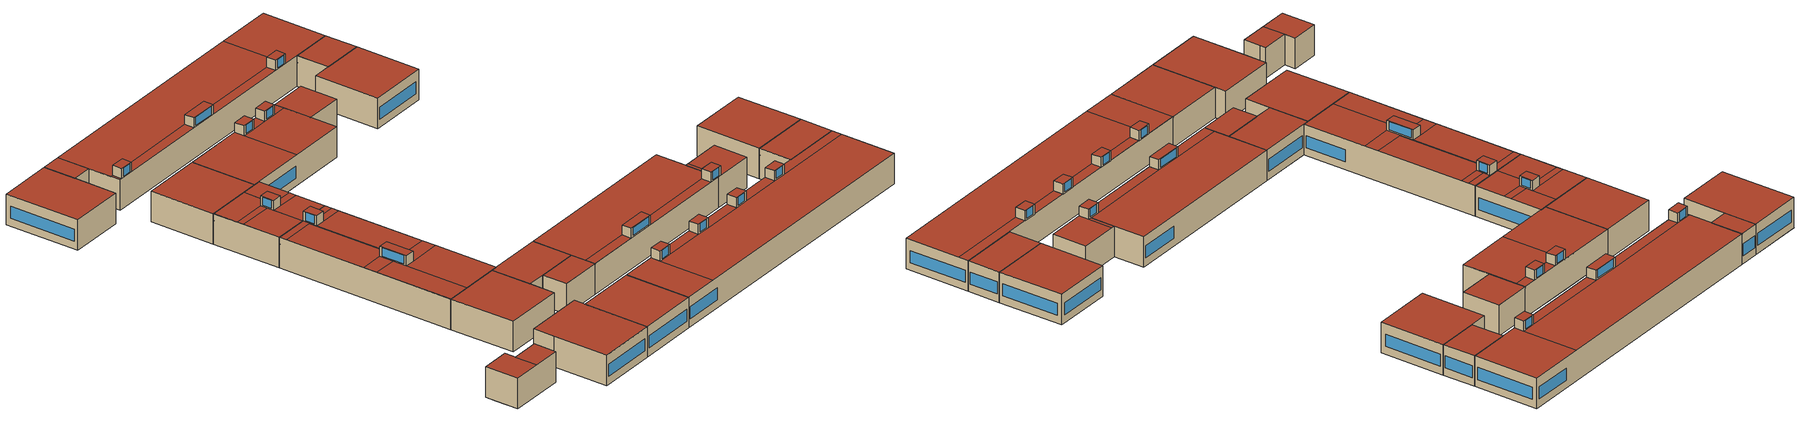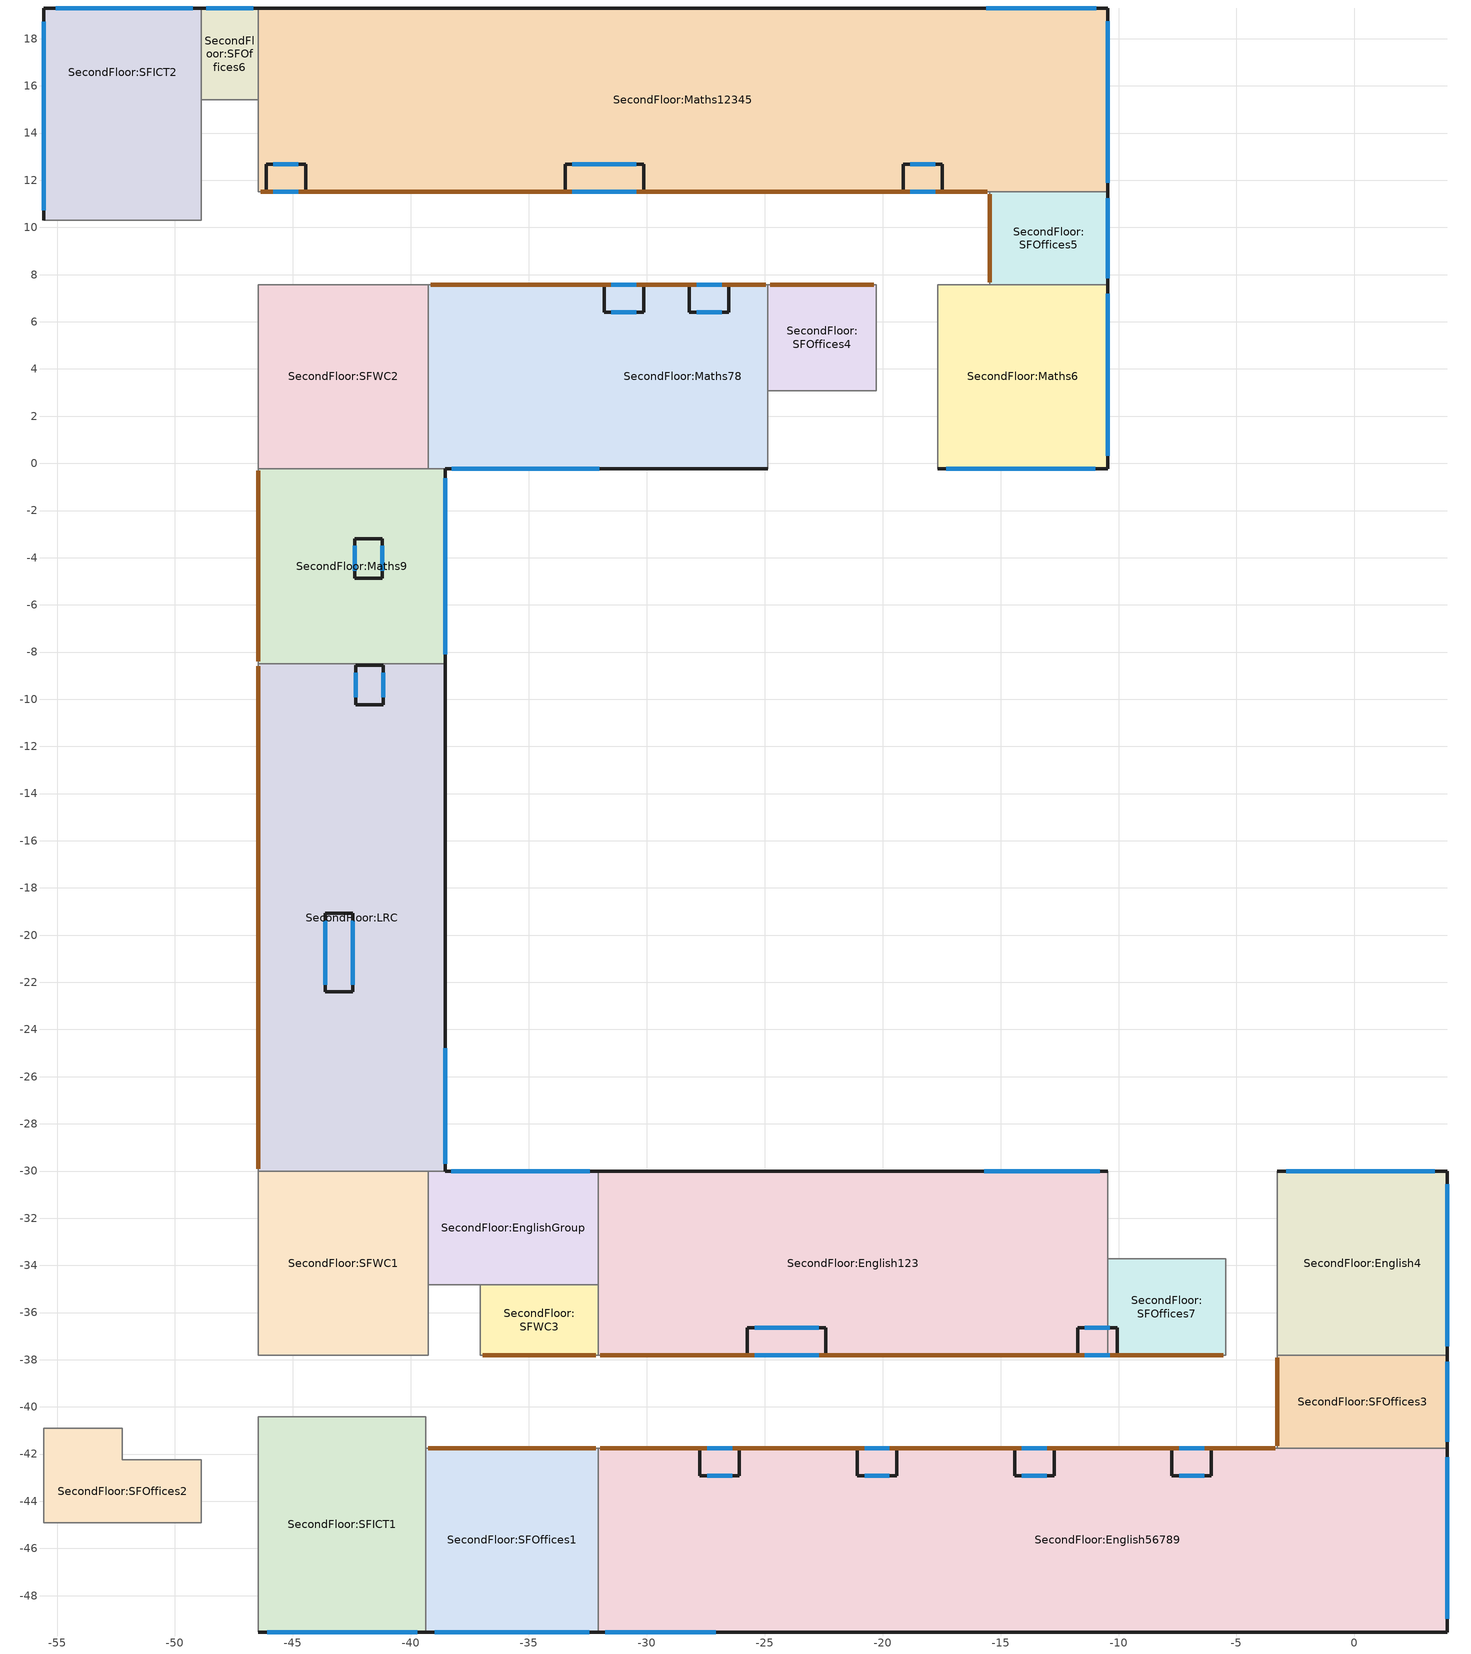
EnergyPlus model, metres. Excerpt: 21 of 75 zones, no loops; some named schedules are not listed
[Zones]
SecondFloor:English123
 floor to FirstFloor:Humanities1234 (Project internal floor): -10.46,-37.82 -32.06,-37.82 -32.06,-30.02 -10.46,-30.02 z7.2
 floor to SecondFloor:English123 (Project internal floor_Reversed_Rev): -10.46,-37.82 -11.73,-37.82 -11.73,-36.65 -10.46,-36.65 z10.8; -22.4,-37.82 -25.73,-37.82 -25.73,-36.65 -22.4,-36.65 z10.8
 floor to SecondFloor:SFOffices7 (Project internal floor): -10.06,-37.82 -10.46,-37.82 -10.46,-36.65 -10.06,-36.65 z10.8
 wall outside (baseline wall): -10.46,-30.02 -32.06,-30.02 z7.2:10.8; -22.4,-37.82 -22.4,-36.65 -25.73,-36.65 -25.73,-37.82 -22.66,-37.82 / -10.06,-37.82 -10.06,-36.65 -11.73,-36.65 -11.73,-37.82 -10.06,-37.82 z10.8:11.97
 wall to GroundFloor:GFDoor2 (Project partition): -10.46,-33.72 -10.46,-30.02 z7.2:10.8
 wall to SecondFloor:EnglishGroup (Project partition): -32.06,-30.02 -32.06,-34.82 z7.2:10.8
 wall to SecondFloor:SFWC3 (Project partition): -32.06,-34.82 -32.06,-37.82 z7.2:10.8
 wall to GroundFloor:GFCirculation (Project partition): -32.06,-37.82 -10.46,-37.82 z7.2:10.8
 wall to SecondFloor:SFOffices7 (Project partition): -10.46,-37.82 -10.46,-33.72 z7.2:10.8
 wall to GroundFloor:GFCirculation (Project partition_Rev): -22.66,-37.82 -22.4,-37.82 z10.8:11.97
 window x4 (1001): -10.79,-30.02 -15.7,-30.02 z8.14:9.56
 window (1001): -10.37,-36.65 -11.43,-36.65 / -11.43,-37.82 -10.37,-37.82 / -22.71,-36.65 -25.43,-36.65 z10.94:11.93; -25.43,-37.82 -22.71,-37.82 z11.02:11.93
 door inside (Holes and vents): -31.96,-37.82 -10.57,-37.82 z10:10.8
 roof outside (Baseline Flat roof - Typical reference - Medium weight): -22.4,-37.82 -11.73,-37.82 -11.73,-36.65 -22.4,-36.65 z10.8; -32.06,-37.82 -25.73,-37.82 -25.73,-36.65 -32.06,-36.65 z10.8; -32.06,-36.65 -10.46,-36.65 -10.46,-30.02 -32.06,-30.02 z10.8; -11.73,-37.82 -10.06,-37.82 -10.06,-36.65 -11.73,-36.65 z11.97; -25.73,-37.82 -22.4,-37.82 -22.4,-36.65 -25.73,-36.65 z11.97
SecondFloor:EnglishGroup
 floor to FirstFloor:Humanities1234 (Project internal floor): -32.06,-34.82 -39.26,-34.82 -39.26,-30.02 -32.06,-30.02 z7.2
 wall outside (baseline wall): -32.06,-30.02 -38.54,-30.02 z7.2:10.8
 wall to SecondFloor:SFWC3 (Project partition_Rev): -37.06,-34.82 -32.06,-34.82 z7.2:10.8
 wall to SecondFloor:LRC (Project partition): -38.54,-30.02 -39.26,-30.02 z7.2:10.8
 wall to SecondFloor:SFWC1 (Project partition): -39.26,-30.02 -39.26,-34.82 z7.2:10.8
 wall to GroundFloor:GFCirculation (Project partition): -39.26,-34.82 -37.06,-34.82 z7.2:10.8
 window (1001): -32.42,-30.02 -38.29,-30.02 z8.14:9.56
 roof outside (Baseline Flat roof - Typical reference - Medium weight): -39.26,-34.82 -32.06,-34.82 -32.06,-30.02 -39.26,-30.02 z10.8
SecondFloor:SFWC3
 floor to FirstFloor:Humanities1234 (Project internal floor): -32.06,-37.82 -37.06,-37.82 -37.06,-34.82 -32.06,-34.82 z7.2
 wall to GroundFloor:GFCirculation (Project partition): -37.06,-34.82 -37.06,-37.82 -32.06,-37.82 z7.2:10.8
 door inside (Holes and vents): -36.96,-37.82 -32.17,-37.82 z10:10.8
 roof outside (Baseline Flat roof - Typical reference - Medium weight): -37.06,-37.82 -32.06,-37.82 -32.06,-34.82 -37.06,-34.82 z10.8
SecondFloor:SFOffices7
 floor to FirstFloor:FFOffices4 (Project internal floor): -5.46,-37.82 -10.46,-37.82 -10.46,-33.72 -5.46,-33.72 z7.2
 wall to GroundFloor:GFDoor2 (Project partition): -5.46,-37.82 -5.46,-33.72 -10.46,-33.72 z7.2:10.8
 wall to GroundFloor:GFCirculation (Project partition): -10.46,-37.82 -5.46,-37.82 z7.2:10.8
 door inside (Holes and vents): -10.36,-37.82 -5.57,-37.82 z10:10.8
 roof outside (Baseline Flat roof - Typical reference - Medium weight): -10.46,-36.65 -10.06,-36.65 -10.06,-33.72 -10.46,-33.72 z10.8; -10.06,-37.82 -5.46,-37.82 -5.46,-33.72 -10.06,-33.72 z10.8
SecondFloor:English4
 floor to FirstFloor:Art1 (Project internal floor): 3.94,-37.82 -3.26,-37.82 -3.26,-30.02 3.94,-30.02 z7.2
 wall outside (baseline wall): 3.94,-37.82 3.94,-30.02 -3.26,-30.02 z7.2:10.8
 wall to GroundFloor:GFDoor2 (Project partition): -3.26,-30.02 -3.26,-37.82 z7.2:10.8
 wall to SecondFloor:SFOffices3 (Project partition): -3.26,-37.82 3.94,-37.82 z7.2:10.8
 window (1001): 3.94,-37.43 3.94,-30.57 / 3.4,-30.02 -2.9,-30.02 z8.14:9.56
 roof outside (Baseline Flat roof - Typical reference - Medium weight): -3.26,-37.82 3.94,-37.82 3.94,-30.02 -3.26,-30.02 z10.8
SecondFloor:SFOffices3
 floor to FirstFloor:Art1 (Project internal floor): 3.94,-41.74 -3.26,-41.74 -3.26,-37.82 3.94,-37.82 z7.2
 wall outside (baseline wall): 3.94,-41.74 3.94,-37.82 z7.2:10.8
 wall to SecondFloor:English56789 (Project partition_Rev): -3.26,-41.74 3.94,-41.74 z7.2:10.8
 wall to GroundFloor:GFCirculation (Project partition): -3.26,-37.82 -3.26,-41.74 z7.2:10.8
 window (1001): 3.94,-41.48 3.94,-38.08 z8.14:9.56
 door inside (Holes and vents): -3.26,-37.92 -3.26,-41.64 z10:10.8
 roof outside (Baseline Flat roof - Typical reference - Medium weight): -3.26,-41.74 3.94,-41.74 3.94,-37.82 -3.26,-37.82 z10.8
SecondFloor:LRC
 floor to FirstFloor:MFL2345 (Project internal floor): -38.54,-30.02 -46.46,-30.02 -46.46,-8.5 -38.54,-8.5 z7.2
 floor to SecondFloor:LRC (Project internal floor_Reversed_Rev): -42.47,-22.4 -43.64,-22.4 -43.64,-19.07 -42.47,-19.07 z10.8; -41.18,-10.23 -42.34,-10.23 -42.34,-8.56 -41.18,-8.56 z10.8
 wall outside (baseline wall): -38.54,-30.02 -38.54,-8.5 z7.2:10.8; -42.47,-22.4 -42.47,-19.07 -43.64,-19.07 -43.64,-22.4 -42.47,-22.4 / -41.18,-10.23 -41.18,-8.56 -42.34,-8.56 -42.34,-10.23 -41.18,-10.23 z10.8:11.97
 wall to SecondFloor:SFWC1 (Project partition_Rev): -46.46,-30.02 -39.26,-30.02 z7.2:10.8
 wall to SecondFloor:Maths9 (Project partition): -38.54,-8.5 -46.46,-8.5 z7.2:10.8
 wall to GroundFloor:GFCirculation (Project partition): -46.46,-8.5 -46.46,-30.02 z7.2:10.8
 window x4 (1001): -38.54,-29.7 -38.54,-24.8 z8.14:9.56
 window (1001): -42.47,-22.1 -42.47,-19.38 / -43.64,-19.38 -43.64,-22.1 / -41.18,-9.93 -41.18,-8.87 / -42.34,-8.87 -42.34,-9.93 z10.94:11.93
 door inside (Holes and vents): -46.46,-8.6 -46.46,-29.91 z10:10.8
 roof outside (Baseline Flat roof - Typical reference - Medium weight): -42.47,-22.4 -38.54,-22.4 -38.54,-20.74 -42.47,-20.74 z10.8; -43.64,-30.02 -38.54,-30.02 -38.54,-22.4 -43.64,-22.4 z10.8; -46.46,-30.02 -43.64,-30.02 -43.64,-20.74 -46.46,-20.74 z10.8; -41.18,-10.23 -38.54,-10.23 -38.54,-9.4 -41.18,-9.4 z10.8; -42.34,-20.74 -38.54,-20.74 -38.54,-10.23 -42.34,-10.23 z10.8; -46.46,-20.74 -43.64,-20.74 -43.64,-19.07 -46.46,-19.07 z10.8; -46.46,-19.07 -42.47,-19.07 -42.47,-9.4 -46.46,-9.4 z10.8; -42.47,-20.74 -42.34,-20.74 -42.34,-9.4 -42.47,-9.4 z10.8; -46.46,-9.4 -42.34,-9.4 -42.34,-8.56 -46.46,-8.56 z10.8; -46.46,-8.56 -41.18,-8.56 -41.18,-8.5 -46.46,-8.5 z10.8; -41.18,-9.4 -38.54,-9.4 -38.54,-8.5 -41.18,-8.5 z10.8; -43.64,-22.4 -42.47,-22.4 -42.47,-19.07 -43.64,-19.07 z11.97; -42.34,-10.23 -41.18,-10.23 -41.18,-8.56 -42.34,-8.56 z11.97
SecondFloor:SFWC1
 floor to FirstFloor:FFWC1 (Project internal floor): -39.26,-37.82 -46.46,-37.82 -46.46,-30.02 -39.26,-30.02 z7.2
 wall to GroundFloor:GFCirculation (Project partition): -46.46,-30.02 -46.46,-37.82 -39.26,-37.82 -39.26,-34.82 z7.2:10.8
 roof outside (Baseline Flat roof - Typical reference - Medium weight): -46.46,-37.82 -39.26,-37.82 -39.26,-30.02 -46.46,-30.02 z10.8
SecondFloor:Maths9
 floor to FirstFloor:MFL2345 (Project internal floor): -38.54,-8.5 -46.46,-8.5 -46.46,-0.22 -38.54,-0.22 z7.2
 floor to SecondFloor:Maths9 (Project internal floor_Reversed_Rev): -41.2,-4.86 -42.37,-4.86 -42.37,-3.19 -41.2,-3.19 z10.8
 wall outside (baseline wall): -38.54,-8.5 -38.54,-0.22 z7.2:10.8; -41.2,-4.86 -41.2,-3.19 -42.37,-3.19 -42.37,-4.86 -41.2,-4.86 z10.8:11.97
 wall to SecondFloor:Maths78 (Project partition_Rev): -38.54,-0.22 -39.26,-0.22 z7.2:10.8
 wall to SecondFloor:SFWC2 (Project partition_Rev): -39.26,-0.22 -46.46,-0.22 z7.2:10.8
 wall to GroundFloor:GFCirculation (Project partition): -46.46,-0.22 -46.46,-8.5 z7.2:10.8
 window (1001): -38.54,-8.09 -38.54,-0.63 z8.14:9.56; -41.2,-4.55 -41.2,-3.5 / -42.37,-3.5 -42.37,-4.55 z10.94:11.93
 door inside (Holes and vents): -46.46,-0.32 -46.46,-8.39 z10:10.8
 roof outside (Baseline Flat roof - Typical reference - Medium weight): -41.2,-4.86 -38.54,-4.86 -38.54,-4.03 -41.2,-4.03 z10.8; -42.37,-8.5 -38.54,-8.5 -38.54,-4.86 -42.37,-4.86 z10.8; -46.46,-8.5 -42.37,-8.5 -42.37,-4.03 -46.46,-4.03 z10.8; -46.46,-4.03 -42.37,-4.03 -42.37,-3.19 -46.46,-3.19 z10.8; -46.46,-3.19 -41.2,-3.19 -41.2,-0.22 -46.46,-0.22 z10.8; -41.2,-4.03 -38.54,-4.03 -38.54,-0.22 -41.2,-0.22 z10.8; -42.37,-4.86 -41.2,-4.86 -41.2,-3.19 -42.37,-3.19 z11.97
SecondFloor:Maths78
 floor to FirstFloor:MFL1 (Project internal floor): -32.06,-0.22 -39.26,-0.22 -39.26,7.58 -32.06,7.58 z7.2
 floor to FirstFloor:SciencePrep (Project internal floor): -24.86,-0.22 -32.06,-0.22 -32.06,7.58 -24.86,7.58 z7.2
 floor to SecondFloor:Maths78 (Project internal floor_Reversed_Rev): -30.13,6.41 -31.8,6.41 -31.8,7.58 -30.13,7.58 z10.8; -26.52,6.41 -28.19,6.41 -28.19,7.58 -26.52,7.58 z10.8
 wall outside (baseline wall): -38.54,-0.22 -24.86,-0.22 z7.2:10.8; -30.13,6.41 -30.13,7.58 -31.8,7.58 -31.8,6.41 -30.13,6.41 / -26.52,6.41 -26.52,7.58 -28.19,7.58 -28.19,6.41 -26.52,6.41 z10.8:11.97
 wall to SecondFloor:SFWC2 (Project partition_Rev): -39.26,7.58 -39.26,-0.22 z7.2:10.8
 wall to SecondFloor:SFOffices4 (Project partition): -24.86,3.08 -24.86,7.58 z7.2:10.8
 wall to GroundFloor:GFCirculation (Project partition): -24.86,7.58 -39.26,7.58 z7.2:10.8
 wall to GroundFloor:GFDoor3 (Project partition): -24.86,-0.22 -24.86,3.08 z7.2:10.8
 window x2 (1001): -38.27,-0.22 -32.01,-0.22 z8.14:9.56
 window (1001): -30.44,7.58 -31.5,7.58 / -31.5,6.41 -30.44,6.41 / -26.83,7.58 -27.89,7.58 / -27.89,6.41 -26.83,6.41 z10.94:11.93
 door inside (Holes and vents): -24.97,7.58 -39.16,7.58 z10:10.8
 roof outside (Baseline Flat roof - Typical reference - Medium weight): -30.13,6.41 -28.19,6.41 -28.19,7.58 -30.13,7.58 z10.8; -26.52,6.41 -24.86,6.41 -24.86,7.58 -26.52,7.58 z10.8; -31.8,-0.22 -24.86,-0.22 -24.86,6.41 -31.8,6.41 z10.8; -39.26,-0.22 -31.8,-0.22 -31.8,7.58 -39.26,7.58 z10.8; -31.8,6.41 -30.13,6.41 -30.13,7.58 -31.8,7.58 z11.97; -28.19,6.41 -26.52,6.41 -26.52,7.58 -28.19,7.58 z11.97
SecondFloor:SFWC2
 floor to FirstFloor:FFWC2 (Project internal floor): -39.26,-0.22 -46.46,-0.22 -46.46,7.58 -39.26,7.58 z7.2
 wall to GroundFloor:GFCirculation (Project partition): -39.26,7.58 -46.46,7.58 -46.46,-0.22 z7.2:10.8
 roof outside (Baseline Flat roof - Typical reference - Medium weight): -46.46,-0.22 -39.26,-0.22 -39.26,7.58 -46.46,7.58 z10.8
SecondFloor:SFOffices4
 floor to FirstFloor:FFOffices3 (Project internal floor): -20.26,3.08 -24.86,3.08 -24.86,7.58 -20.26,7.58 z7.2
 wall to GroundFloor:GFDoor3 (Project partition): -24.86,3.08 -20.26,3.08 -20.26,7.58 z7.2:10.8
 wall to GroundFloor:GFCirculation (Project partition): -20.26,7.58 -24.86,7.58 z7.2:10.8
 door inside (Holes and vents): -20.37,7.58 -24.76,7.58 z10:10.8
 roof outside (Baseline Flat roof - Typical reference - Medium weight): -24.86,3.08 -20.26,3.08 -20.26,7.58 -24.86,7.58 z10.8
SecondFloor:Maths6
 floor to FirstFloor:Science9 (Project internal floor): -10.46,-0.22 -17.66,-0.22 -17.66,7.58 -10.46,7.58 z7.2
 wall outside (baseline wall): -17.66,-0.22 -10.46,-0.22 -10.46,7.58 z7.2:10.8
 wall to SecondFloor:SFOffices5 (Project partition): -10.46,7.58 -15.46,7.58 z7.2:10.8
 wall to GroundFloor:GFCirculation (Project partition): -15.46,7.58 -17.66,7.58 z7.2:10.8
 wall to GroundFloor:GFDoor3 (Project partition): -17.66,7.58 -17.66,-0.22 z7.2:10.8
 window (1001): -10.46,0.33 -10.46,7.19 / -17.3,-0.22 -11,-0.22 z8.14:9.56
 roof outside (Baseline Flat roof - Typical reference - Medium weight): -17.66,-0.22 -10.46,-0.22 -10.46,7.58 -17.66,7.58 z10.8
SecondFloor:SFOffices5
 floor to FirstFloor:Science9 (Project internal floor): -10.46,7.58 -15.46,7.58 -15.46,11.5 -10.46,11.5 z7.2
 wall outside (baseline wall): -10.46,7.58 -10.46,11.5 z7.2:10.8
 wall to SecondFloor:Maths12345 (Project partition_Rev): -10.46,11.5 -15.46,11.5 z7.2:10.8
 wall to GroundFloor:GFCirculation (Project partition): -15.46,11.5 -15.46,7.58 z7.2:10.8
 window (1001): -10.46,7.84 -10.46,11.24 z8.14:9.56
 door inside (Holes and vents): -15.46,11.4 -15.46,7.68 z10:10.8
 roof outside (Baseline Flat roof - Typical reference - Medium weight): -15.46,7.58 -10.46,7.58 -10.46,11.5 -15.46,11.5 z10.8
SecondFloor:SFOffices6
 floor to FirstFloor:FFOffices2 (Project internal floor): -46.46,15.4 -48.89,15.4 -48.89,19.3 -46.46,19.3 z7.2
 wall outside (baseline wall): -46.46,19.3 -48.89,19.3 z7.2:10.8
 wall to SecondFloor:Maths12345 (Project partition): -46.46,15.4 -46.46,19.3 z7.2:10.8
 wall to SecondFloor:SFICT2 (Project partition): -48.89,19.3 -48.89,15.4 z7.2:10.8
 wall to GroundFloor:GFCirculation (Project partition): -48.89,15.4 -46.46,15.4 z7.2:10.8
 window (1001): -46.68,19.3 -48.68,19.3 z8.14:9.56
 roof outside (Baseline Flat roof - Typical reference - Medium weight): -48.89,15.4 -46.46,15.4 -46.46,19.3 -48.89,19.3 z10.8
SecondFloor:Maths12345
 floor to FirstFloor:Science678 (Project internal floor): -10.46,11.5 -46.46,11.5 -46.46,19.3 -10.46,19.3 z7.2
 floor to SecondFloor:Maths12345 (Project internal floor_Reversed_Rev): -17.46,11.5 -19.13,11.5 -19.13,12.67 -17.46,12.67 z10.8; -30.13,11.5 -33.46,11.5 -33.46,12.67 -30.13,12.67 z10.8; -44.46,11.5 -46.13,11.5 -46.13,12.67 -44.46,12.67 z10.8
 wall outside (baseline wall): -10.46,11.5 -10.46,19.3 -46.46,19.3 z7.2:10.8; -17.46,11.5 -17.46,12.67 -19.13,12.67 -19.13,11.5 -17.46,11.5 / -30.13,11.5 -30.13,12.67 -33.46,12.67 -33.46,11.5 -30.13,11.5 / -44.46,11.5 -44.46,12.67 -46.13,12.67 -46.13,11.5 -44.46,11.5 z10.8:11.97
 wall to GroundFloor:GFCirculation (Project partition): -46.46,15.4 -46.46,11.5 -15.46,11.5 z7.2:10.8
 window (1001): -10.46,11.89 -10.46,18.75 z8.14:9.56; -17.77,12.67 -18.83,12.67 / -18.83,11.5 -17.77,11.5 / -30.44,12.67 -33.16,12.67 / -33.16,11.5 -30.44,11.5 / -44.77,12.67 -45.83,12.67 / -45.83,11.5 -44.77,11.5 z10.94:11.93
 window x7 (1001): -10.94,19.3 -15.61,19.3 z8.14:9.56
 door inside (Holes and vents): -46.36,11.5 -15.57,11.5 z10:10.8
 roof outside (Baseline Flat roof - Typical reference - Medium weight): -30.13,11.5 -19.13,11.5 -19.13,12.67 -30.13,12.67 z10.8; -44.46,11.5 -33.46,11.5 -33.46,12.67 -44.46,12.67 z10.8; -46.46,11.5 -46.13,11.5 -46.13,12.67 -46.46,12.67 z10.8; -46.46,12.67 -17.46,12.67 -17.46,19.3 -46.46,19.3 z10.8; -17.46,11.5 -10.46,11.5 -10.46,19.3 -17.46,19.3 z10.8; -19.13,11.5 -17.46,11.5 -17.46,12.67 -19.13,12.67 z11.97; -33.46,11.5 -30.13,11.5 -30.13,12.67 -33.46,12.67 z11.97; -46.13,11.5 -44.46,11.5 -44.46,12.67 -46.13,12.67 z11.97
SecondFloor:SFICT2
 floor to GroundFloor:GFCirculation (Project internal floor): -48.89,10.3 -55.56,10.3 -55.56,13.83 -48.89,13.83 z7.2
 floor to FirstFloor:FFOffices2 (Project internal floor): -48.89,13.83 -55.56,13.83 -55.56,19.3 -48.89,19.3 z7.2
 wall outside (baseline wall): -48.89,19.3 -55.56,19.3 -55.56,10.3 z7.2:10.8
 wall to GroundFloor:GFCirculation (Project partition): -55.56,10.3 -48.89,10.3 -48.89,15.4 z7.2:10.8
 window (1001): -49.24,19.3 -55.05,19.3 / -55.56,18.71 -55.56,10.73 z8.14:9.56
 roof outside (Baseline Flat roof - Typical reference - Medium weight): -55.56,10.3 -48.89,10.3 -48.89,19.3 -55.56,19.3 z10.8
SecondFloor:SFOffices2
 floor to FirstFloor:FFOffices5 (Project internal floor): -52.23,-42.24 -55.56,-42.24 -55.56,-40.91 -52.23,-40.91 z7.2; -48.89,-44.91 -55.56,-44.91 -55.56,-42.24 -48.89,-42.24 z7.2
 wall to GroundFloor:GFCirculation (Project partition): -48.89,-42.91 -48.89,-42.24 -52.23,-42.24 -52.23,-40.91 -55.56,-40.91 z7.2:10.8
 wall to FirstFloor:Activity (Project partition_Rev): -55.56,-40.91 -55.56,-44.91 z7.2:10.8
 wall to GroundFloor:GFDoor1 (Project partition_Rev): -55.56,-44.91 -48.89,-44.91 -48.89,-42.91 z7.2:10.8
 roof outside (Baseline Flat roof - Typical reference - Medium weight): -52.23,-44.91 -48.89,-44.91 -48.89,-42.24 -52.23,-42.24 z10.8; -55.56,-44.91 -52.23,-44.91 -52.23,-40.91 -55.56,-40.91 z10.8
SecondFloor:SFICT1
 floor to FirstFloor:FFICT (Project internal floor): -39.36,-49.54 -46.46,-49.54 -46.46,-40.41 -39.36,-40.41 z7.2
 wall outside (baseline wall): -46.46,-49.54 -39.36,-49.54 z7.2:10.8
 wall to SecondFloor:SFOffices1 (Project partition_Rev): -39.36,-49.54 -39.36,-41.74 z7.2:10.8
 wall to GroundFloor:GFCirculation (Project partition): -39.36,-41.74 -39.36,-40.41 -46.46,-40.41 -46.46,-42.91 z7.2:10.8
 wall to GroundFloor:GFDoor1 (Project partition_Rev): -46.46,-42.91 -46.46,-49.54 z7.2:10.8
 window (1001): -46.09,-49.54 -39.73,-49.54 z8.14:9.56
 roof outside (Baseline Flat roof - Typical reference - Medium weight): -46.46,-49.54 -39.36,-49.54 -39.36,-40.41 -46.46,-40.41 z10.8
SecondFloor:SFOffices1
 floor to FirstFloor:Humanities56 (Project internal floor): -32.06,-49.54 -39.36,-49.54 -39.36,-41.74 -32.06,-41.74 z7.2
 wall outside (baseline wall): -39.36,-49.54 -32.06,-49.54 z7.2:10.8
 wall to SecondFloor:English56789 (Project partition): -32.06,-49.54 -32.06,-41.74 z7.2:10.8
 wall to GroundFloor:GFCirculation (Project partition): -32.06,-41.74 -39.36,-41.74 z7.2:10.8
 window (1001): -38.99,-49.54 -32.44,-49.54 z8.14:9.56
 door inside (Holes and vents): -32.17,-41.74 -39.26,-41.74 z10:10.8
 roof outside (Baseline Flat roof - Typical reference - Medium weight): -39.36,-49.54 -32.06,-49.54 -32.06,-41.74 -39.36,-41.74 z10.8
SecondFloor:English56789
 floor to FirstFloor:Humanities56 (Project internal floor): -24.86,-49.54 -32.06,-49.54 -32.06,-41.74 -24.86,-41.74 z7.2
 floor to FirstFloor:Art23 (Project internal floor): 3.94,-49.54 -24.86,-49.54 -24.86,-41.74 3.94,-41.74 z7.2
 floor to SecondFloor:English56789 (Project internal floor_Reversed_Rev): -6.06,-42.91 -7.73,-42.91 -7.73,-41.74 -6.06,-41.74 z10.8; -12.73,-42.91 -14.4,-42.91 -14.4,-41.74 -12.73,-41.74 z10.8; -19.4,-42.91 -21.07,-42.91 -21.07,-41.74 -19.4,-41.74 z10.8; -26.07,-42.91 -27.74,-42.91 -27.74,-41.74 -26.07,-41.74 z10.8
 wall outside (baseline wall): -32.06,-49.54 3.94,-49.54 3.94,-41.74 z7.2:10.8; -6.06,-42.91 -6.06,-41.74 -7.73,-41.74 -7.73,-42.91 -6.06,-42.91 / -12.73,-42.91 -12.73,-41.74 -14.4,-41.74 -14.4,-42.91 -12.73,-42.91 / -19.4,-42.91 -19.4,-41.74 -21.07,-41.74 -21.07,-42.91 -19.4,-42.91 / -26.07,-42.91 -26.07,-41.74 -27.74,-41.74 -27.74,-42.91 -26.07,-42.91 z10.8:11.97
 wall to GroundFloor:GFCirculation (Project partition): -3.26,-41.74 -32.06,-41.74 z7.2:10.8
 window (1001): 3.94,-48.99 3.94,-42.13 z8.14:9.56; -6.37,-41.74 -7.43,-41.74 / -7.43,-42.91 -6.37,-42.91 / -13.04,-41.74 -14.1,-41.74 / -14.1,-42.91 -13.04,-42.91 / -19.71,-41.74 -20.77,-41.74 / -20.77,-42.91 -19.71,-42.91 / -26.38,-41.74 -27.44,-41.74 / -27.44,-42.91 -26.38,-42.91 z10.94:11.93
 window x7 (1001): -31.75,-49.54 -27.08,-49.54 z8.14:9.56
 door inside (Holes and vents): -3.37,-41.74 -31.96,-41.74 z10:10.8
 roof outside (Baseline Flat roof - Typical reference - Medium weight): -26.07,-42.91 -21.07,-42.91 -21.07,-41.74 -26.07,-41.74 z10.8; -19.4,-42.91 -14.4,-42.91 -14.4,-41.74 -19.4,-41.74 z10.8; -12.73,-42.91 -7.73,-42.91 -7.73,-41.74 -12.73,-41.74 z10.8; -6.06,-42.91 3.94,-42.91 3.94,-41.74 -6.06,-41.74 z10.8; -27.74,-49.54 3.94,-49.54 3.94,-42.91 -27.74,-42.91 z10.8; -32.06,-49.54 -27.74,-49.54 -27.74,-41.74 -32.06,-41.74 z10.8; -7.73,-42.91 -6.06,-42.91 -6.06,-41.74 -7.73,-41.74 z11.97; -14.4,-42.91 -12.73,-42.91 -12.73,-41.74 -14.4,-41.74 z11.97; -21.07,-42.91 -19.4,-42.91 -19.4,-41.74 -21.07,-41.74 z11.97; -27.74,-42.91 -26.07,-42.91 -26.07,-41.74 -27.74,-41.74 z11.97
[Site:Location]
1200 secondary school: Latitude=51.15; Longitude=-0.18; Time Zone=0; Elevation {m}=62
[Site:GroundTemperature:BuildingSurface]
18, 18, 18, 18, 18, 18, 18, 18, 18, 18, 18, 18
[Site:GroundTemperature:Deep]
14, 14, 14, 14, 14, 14, 14, 14, 14, 14, 14, 14
[Site:GroundTemperature:Shallow]
14, 14, 14, 14, 14, 14, 14, 14, 14, 14, 14, 14
[Site:GroundTemperature:FCfactorMethod]
January FCfactorMethod ground temperature {C}=4.16; Februry FCfactorMethod ground temperature {C}=5.3; March FCfactorMethod ground temperature {C}=7.51; April FCfactorMethod ground temperature {C}=9.61; May FCfactorMethod ground temperature {C}=13.58; June FCfactorMethod ground temperature {C}=15.67; July FCfactorMethod ground temperature {C}=16.24; August FCfactorMethod ground temperature {C}=15.18; September FCfactorMethod ground temperature {C}=12.74; October FCfactorMethod ground temperature {C}=9.69; November FCfactorMethod ground temperature {C}=6.69; December FCfactorMethod ground temperature {C}=4.7
[Site:GroundReflectance]
0.2, 0.2, 0.2, 0.2, 0.2, 0.2, 0.2, 0.2, 0.2, 0.2, 0.2, 0.2
[Site:GroundReflectance:SnowModifier]
2, 2
[SizingPeriod:DesignDay] Day of Month=15; Humidity Condition Type=WetBulb; Barometric Pressure {N/M**2}=100582.4; Wind Direction {Degrees N=0, S=180}=0; Rain Indicator {0-no,1-yes}=0; Snow on ground indicator {0-no,1-yes}=0
Name | Month | Day Type -- used for schedules | Maximum Dry-Bulb Temperature {C} | Daily Dry-Bulb Temperature Range {C} | Wetbulb at Maximum Dry-Bulb{C} | Wind Speed {m/s} | Daylight Savings Time Indicator | Clearness {0.0 to 1.1} | Max Dry-Bulb {C} | Daily Temp Range {C} | Wet-Bulb at Max {C} | Wind Speed {M/Sec} | Clearness {0.0 to 1.1} - gives no sun (but does include long wave radiant heat exchange with sky)
Summer Design Day in 1200 secondary school Jul | 7 | SummerDesignDay | 27.2 | 9.4 | 18.7 | 0 | 1 | 0.98
Winter Design Day in 1200 secondary school | 1 | WinterDesignDay |  |  |  |  | 0 |  | -4.4 | 0 | -4.4 | 12.3 | 0
[Building]
Building: North Axis=0; Terrain=Suburbs; Loads Convergence Tolerance=.04; Temperature Convergence Tolerance=.4; Solar Distribution=FullExterior; Maximum number of warmup days=25; Minimum number of warmup days=6
[Site:WaterMainsTemperature]
Calculation Method=Correlation; Annual Average Outdoor Air Temperature=10; Maximum Difference In Monthly Average Outdoor Air Temperatures=20
[Material] Roughness=Rough
Name | Thickness {m} | Conductivity {w/m-K} | Density {kg/m3} | Specific Heat {J/kg-K} | Thermal Emittance | Solar Absorptance | Visible Absorptance
Asphalt_.019 | .019 | 0.7 | 2100 | 1000 | 0.9 | 0.85 | 0.9
Fibreboard_.013 | .013 | 0.06 | 300 | 1000 | 0.9 | 0.6 | 0.6
XPS Extruded Polystyrene  - CO2 Blowing_.048 | .048 | 0.034 | 35 | 1400 | 0.9 | 0.6 | 0.6
Cast Concrete (Lightweight)_.1 | .1 | 0.38 | 1200 | 1000 | 0.9 | 0.6 | 0.6
Gypsum Plasterboard_.025 | .025 | 0.25 | 900 | 1000 | 0.9 | 0.5 | 0.5
baseline Brickwork Outer Leaf_.1 | .1 | .084 | 1700 | 800 | .9 | .7 | .7
baseline test insulation_.05 | .05 | 0.038 | 40 | 840 | .9 | .6 | .6
Concrete Block (Medium)_.1 | .1 | 0.51 | 1400 | 1000 | 0.9 | 0.6 | 0.6
Gypsum Plastering_.015 | .015 | 0.4 | 1000 | 1000 | 0.9 | 0.5 | 0.5
Cast Concrete (Dense)_.1 | .1 | 1.4 | 2100 | 840 | 0.9 | 0.6 | 0.6
Holes and vents_.2 | .2 | 0.1 | 12 | 840 | 0.9 | 0.7 | 0.7
[Material:NoMass] Roughness=Rough; Resistance {m2-K/w}=.15; Thermal Emittance=0.9; Solar Absorptance=0.7; Visible Absorptance=0.7
5_RVAL_2; 6_RVAL_2
[Construction]
Baseline Flat roof - Typical reference - Medium weight: Asphalt_.019, Fibreboard_.013, XPS Extruded Polystyrene  - CO2 Blowing_.048, Cast Concrete (Lightweight)_.1
Project partition: Gypsum Plasterboard_.025, 5_RVAL_2, Gypsum Plasterboard_.025
Project partition_Rev: Gypsum Plasterboard_.025, 6_RVAL_2, Gypsum Plasterboard_.025
baseline wall: baseline Brickwork Outer Leaf_.1, baseline test insulation_.05, Concrete Block (Medium)_.1, Gypsum Plastering_.015
Project internal floor; Project internal floor_Reversed_Rev: Cast Concrete (Dense)_.1
Holes and vents: Holes and vents_.2
1001: 10000, 1002, 10000
[WindowMaterial:Gas]
1002: Gas type (Air - Argon - Krypton - Xenon - SF6 - Custom)=Air; Thickness {m}=.013
[WindowMaterial:Glazing]
10000: Optical data type {SpectralAverage or Spectral}=SpectralAverage; Thickness {m}=.006; Solar transmittance at normal incidence=.775; Solar reflectance at normal incidence: front side=.071; Solar reflectance at normal incidence: back side=.071; Visible transmittance at normal incidence=.881; Visible reflectance at normal incidence: front side=.08; Visible reflectance at normal incidence: back side=.08; IR transmittance at normal incidence=0; IR emissivity: front side=.84; IR emissivity: back side=.84; Conductivity {W/m-K}=0.9; Dirt Correction Factor for Solar and Visible Transmittance=1
[Zone] Relative North (to building)=0; Zone Type=1; Zone multiplier=1; Zone inside convection algorithm=TARP
Name | Zone volume | Floor Area
SecondFloor:English123 | 559.6056 | 159.5704
SecondFloor:English4; SecondFloor:Maths6 | 177.8638 | 50.8182
SecondFloor:SFOffices7 | 65.52 | 18.72
SecondFloor:SFWC3 | 47.04 | 13.44
SecondFloor:EnglishGroup | 109.0646 | 31.1613
SecondFloor:SFWC1; SecondFloor:SFWC2 | 186.2 | 53.2
SecondFloor:LRC | 566.8127 | 161.4569
SecondFloor:Maths9 | 214.4415 | 61.1407
SecondFloor:Maths78 | 371.4864 | 105.8824
SecondFloor:SFOffices4 | 66.22 | 18.92
SecondFloor:SFOffices6 | 27.5907 | 7.883
SecondFloor:Maths12345 | 930.7743 | 265.3177
SecondFloor:SFICT2 | 190.5529 | 54.4437
SecondFloor:SFOffices2 | 70.5033 | 20.1438
SecondFloor:SFICT1 | 211.6747 | 60.4785
SecondFloor:SFOffices1 | 184.7597 | 52.7885
SecondFloor:English56789 | 930.4198 | 265.3211
SecondFloor:SFOffices3 | 89.1113 | 25.4604
SecondFloor:SFOffices5 | 60.4288 | 17.2654
[PEOPLE] Number of People Calculation Method=People/Area; radiant fraction=.3; User Specified Sensible Fraction=AutoCalculate; CO2 generation rate per unit of activity level (units m3/s-W=3.82e-08; Enable ASHRAE 55 comfort warnings=No; MRT Calculation Type=ZoneAveraged; Work Efficiency SCHEDULE Name (0.0-1.0,real)=Work efficiency; Clothing Insulation Calculation Method=ClothingInsulationSchedule; Air Velocity SCHEDULE Name (units m/s, real)=AirVelocitySchedule; Thermal Comfort Report Type=Fanger
Name | Zone | Number of People SCHEDULE | People per Zone Floor Area {person/m2} | Activity level SCHEDULE Name (units W/person, real) | Clothing Insulation SCHEDULE Name (real) | Number of People Schedule
People SecondFloor:English123 | SecondFloor:English123 | class_assoc_occ | 0.5523 | Activity Schedule 98599 | Clothing Schedule 98599
People SecondFloor:English4 | SecondFloor:English4 | class_assoc_occ | 0.5523 | Activity Schedule 98617 | Clothing Schedule 98617
People SecondFloor:SFOffices7 | SecondFloor:SFOffices7 | office_occ | 0.103 | Activity Schedule 98624 | Clothing Schedule 98624
People SecondFloor:SFWC3 | SecondFloor:SFWC3 | toilet_occ | 0.11 | Activity Schedule 98631 | Clothing Schedule 98631
People SecondFloor:EnglishGroup | SecondFloor:EnglishGroup | toilet_occ | 0.5523 | Activity Schedule 98638 | Clothing Schedule 98638
People SecondFloor:SFWC1 | SecondFloor:SFWC1 | toilet_occ | 0.11 | Activity Schedule 98647 | Clothing Schedule 98647
People SecondFloor:LRC | SecondFloor:LRC |  | 0.5523 | Activity Schedule 98707 | Clothing Schedule 98707 | class_assoc_occ
People SecondFloor:Maths9 | SecondFloor:Maths9 | class_assoc_occ | 0.5523 | Activity Schedule 98715 | Clothing Schedule 98715
People SecondFloor:SFWC2 | SecondFloor:SFWC2 | toilet_occ | 0.11 | Activity Schedule 98723 | Clothing Schedule 98723
People SecondFloor:Maths78 | SecondFloor:Maths78 | class_assoc_occ | 0.5523 | Activity Schedule 98730 | Clothing Schedule 98730
People SecondFloor:SFOffices4 | SecondFloor:SFOffices4 | office_occ | 0.103 | Activity Schedule 98739 | Clothing Schedule 98739
People SecondFloor:Maths6 | SecondFloor:Maths6 | class_assoc_occ | 0.5523 | Activity Schedule 98755 | Clothing Schedule 98755
People SecondFloor:SFOffices6 | SecondFloor:SFOffices6 | office_occ | 0.103 | Activity Schedule 98763 | Clothing Schedule 98763
People SecondFloor:Maths12345 | SecondFloor:Maths12345 | class_assoc_occ | 0.5523 | Activity Schedule 98770 | Clothing Schedule 98770
People SecondFloor:SFICT2 | SecondFloor:SFICT2 | class_assoc_occ | 0.2183 | Activity Schedule 98779 | Clothing Schedule 98779
People SecondFloor:SFOffices2 | SecondFloor:SFOffices2 | office_occ | 0.103 | Activity Schedule 98795 | Clothing Schedule 98795
People SecondFloor:SFICT1 | SecondFloor:SFICT1 | class_assoc_occ | 0.2183 | Activity Schedule 98805 | Clothing Schedule 98805
People SecondFloor:SFOffices1 | SecondFloor:SFOffices1 | office_occ | 0.103 | Activity Schedule 98814 | Clothing Schedule 98814
People SecondFloor:English56789 | SecondFloor:English56789 | class_assoc_occ | 0.5523 | Activity Schedule 98821 | Clothing Schedule 98821
People SecondFloor:SFOffices3 | SecondFloor:SFOffices3 | office_occ | 0.103 | Activity Schedule 98843 | Clothing Schedule 98843
People SecondFloor:SFOffices5 | SecondFloor:SFOffices5 | office_occ | 0.103 | Activity Schedule 98857 | Clothing Schedule 98857
[Lights] Design Level Calculation Method=Watts/Area; Return Air Fraction=0; Radiant fraction=.42; Fraction Visible=.18; Fraction Replaceable=1
Name | Zone | Lighting SCHEDULE | Watts per Zone Floor Area {W/m2} | Schedule
SecondFloor:English123 | SecondFloor:English123 | General_Light | 18.329
SecondFloor:English4 | SecondFloor:English4 | General_Light | 18.329
SecondFloor:SFOffices7 | SecondFloor:SFOffices7 | General_Light | 12.655
SecondFloor:SFWC3 | SecondFloor:SFWC3 | General_Light | 9.5473
SecondFloor:EnglishGroup | SecondFloor:EnglishGroup | General_Light | 18.329
SecondFloor:SFWC1 | SecondFloor:SFWC1 | General_Light | 9.5473
SecondFloor:LRC | SecondFloor:LRC |  | 18.329 | General_Light
SecondFloor:Maths9 | SecondFloor:Maths9 | General_Light | 18.329
SecondFloor:SFWC2 | SecondFloor:SFWC2 | General_Light | 9.5473
SecondFloor:Maths78 | SecondFloor:Maths78 | General_Light | 18.329
SecondFloor:SFOffices4 | SecondFloor:SFOffices4 | General_Light | 12.655
SecondFloor:Maths6 | SecondFloor:Maths6 | General_Light | 18.329
SecondFloor:SFOffices6 | SecondFloor:SFOffices6 | General_Light | 12.655
SecondFloor:Maths12345 | SecondFloor:Maths12345 | General_Light | 18.329
SecondFloor:SFICT2 | SecondFloor:SFICT2 | General_Light | 18.329
SecondFloor:SFOffices2 | SecondFloor:SFOffices2 | General_Light | 12.655
SecondFloor:SFICT1 | SecondFloor:SFICT1 | General_Light | 18.329
SecondFloor:SFOffices1 | SecondFloor:SFOffices1 | General_Light | 12.655
SecondFloor:English56789 | SecondFloor:English56789 | General_Light | 18.329
SecondFloor:SFOffices3 | SecondFloor:SFOffices3 | General_Light | 12.655
SecondFloor:SFOffices5 | SecondFloor:SFOffices5 | General_Light | 12.655
[ZoneInfiltration:DesignFlowRate] Infiltration SCHEDULE=On 24/7; Design Flow Rate Calculation Method=AirChanges/Hour; Air Changes per Hour {1/hr}=0.4266; Constant Term Coefficient=1; Temperature Term Coefficient=0; Velocity Term Coefficient=0; Velocity Squared Term Coefficient=0
Name | Zone
SecondFloor:English123 Infiltration | SecondFloor:English123
SecondFloor:English4 Infiltration | SecondFloor:English4
SecondFloor:SFOffices7 Infiltration | SecondFloor:SFOffices7
SecondFloor:SFWC3 Infiltration | SecondFloor:SFWC3
SecondFloor:EnglishGroup Infiltration | SecondFloor:EnglishGroup
SecondFloor:SFWC1 Infiltration | SecondFloor:SFWC1
SecondFloor:LRC Infiltration | SecondFloor:LRC
SecondFloor:Maths9 Infiltration | SecondFloor:Maths9
SecondFloor:SFWC2 Infiltration | SecondFloor:SFWC2
SecondFloor:Maths78 Infiltration | SecondFloor:Maths78
SecondFloor:SFOffices4 Infiltration | SecondFloor:SFOffices4
SecondFloor:Maths6 Infiltration | SecondFloor:Maths6
SecondFloor:SFOffices6 Infiltration | SecondFloor:SFOffices6
SecondFloor:Maths12345 Infiltration | SecondFloor:Maths12345
SecondFloor:SFICT2 Infiltration | SecondFloor:SFICT2
SecondFloor:SFOffices2 Infiltration | SecondFloor:SFOffices2
SecondFloor:SFICT1 Infiltration | SecondFloor:SFICT1
SecondFloor:SFOffices1 Infiltration | SecondFloor:SFOffices1
SecondFloor:English56789 Infiltration | SecondFloor:English56789
SecondFloor:SFOffices3 Infiltration | SecondFloor:SFOffices3
SecondFloor:SFOffices5 Infiltration | SecondFloor:SFOffices5
[ZoneVentilation:DesignFlowRate] Design Volume Flow Rate calculation method=Flow/zone; Vent type - no fan energy=NATURAL; Pressure rise (Pa)=0; Total efficiency (0-1)=1; Constant Term Coefficient=1; Temperature Term Coefficient=0; Velocity Term Coefficient=0; Velocity Squared Term Coefficient=0; Minimum indoor temperature (degC)=24.57; Maximum Indoor Temperature {C}=100; Max temperature difference for operation=0; Minimum outdoor Temperature (degC)=-100; Maximum outdoor Temperature {C}=100; Maximum WindSpeed {m/s}=40
Name | Zone | Natural Ventilation SCHEDULE | Natural ventilation rate (m3/s)
SecondFloor:English123 Nat Vent | SecondFloor:English123 | class_assoc_occ | .466338
SecondFloor:English4 Nat Vent | SecondFloor:English4 | class_assoc_occ | .14822
SecondFloor:SFOffices7 Nat Vent | SecondFloor:SFOffices7 | office_occ | .0546
SecondFloor:SFWC3 Nat Vent | SecondFloor:SFWC3 | toilet_occ | .0392
SecondFloor:EnglishGroup Nat Vent | SecondFloor:EnglishGroup | class_assoc_occ | .090887
SecondFloor:SFWC1 Nat Vent | SecondFloor:SFWC1 | toilet_occ | .155167
SecondFloor:LRC Nat Vent | SecondFloor:LRC | class_assoc_occ | .472344
SecondFloor:Maths9 Nat Vent | SecondFloor:Maths9 | class_assoc_occ | .178701
SecondFloor:SFWC2 Nat Vent | SecondFloor:SFWC2 | toilet_occ | .155167
SecondFloor:Maths78 Nat Vent | SecondFloor:Maths78 | class_assoc_occ | .309572
SecondFloor:SFOffices4 Nat Vent | SecondFloor:SFOffices4 | office_occ | .055183
SecondFloor:Maths6 Nat Vent | SecondFloor:Maths6 | class_assoc_occ | .14822
SecondFloor:SFOffices6 Nat Vent | SecondFloor:SFOffices6 | office_occ | .022992
SecondFloor:Maths12345 Nat Vent | SecondFloor:Maths12345 | class_assoc_occ | .775645
SecondFloor:SFICT2 Nat Vent | SecondFloor:SFICT2 | class_assoc_occ | .158794
SecondFloor:SFOffices2 Nat Vent | SecondFloor:SFOffices2 | office_occ | .058753
SecondFloor:SFICT1 Nat Vent | SecondFloor:SFICT1 | class_assoc_occ | .176396
SecondFloor:SFOffices1 Nat Vent | SecondFloor:SFOffices1 | office_occ | .153966
SecondFloor:English56789 Nat Vent | SecondFloor:English56789 | class_assoc_occ | .77535
SecondFloor:SFOffices3 Nat Vent | SecondFloor:SFOffices3 | office_occ | .074259
SecondFloor:SFOffices5 Nat Vent | SecondFloor:SFOffices5 | office_occ | .050357
[ElectricEquipment] Design Level Calculation Method=Watts/Area; Latent fraction=0; Radiant fraction=.2; Fraction Lost=0
Name | Zone | Equipment SCHEDULE | Watts per Zone Floor Area {W/m2} | End-use category | Schedule | Watts per Zone Floor Area {W/m2}}
SecondFloor:English123 Equipment 1 | SecondFloor:English123 | class_type_Equip | 10.46 | ELECTRIC EQUIPMENT#SecondFloor:English123#05
SecondFloor:English4 Equipment 1 | SecondFloor:English4 | class_type_Equip | 10.46 | ELECTRIC EQUIPMENT#SecondFloor:English4#05
SecondFloor:SFOffices7 Equipment 1 | SecondFloor:SFOffices7 | office_Equip | 11.99 | ELECTRIC EQUIPMENT#SecondFloor:SFOffices7#05
SecondFloor:SFWC3 Equipment 1 | SecondFloor:SFWC3 | toilet_Equip | 5 | ELECTRIC EQUIPMENT#SecondFloor:SFWC3#05
SecondFloor:EnglishGroup Equipment 1 | SecondFloor:EnglishGroup | class_type_Equip | 10.46 | ELECTRIC EQUIPMENT#SecondFloor:EnglishGroup#05
SecondFloor:SFWC1 Equipment 1 | SecondFloor:SFWC1 | toilet_Equip | 5 | ELECTRIC EQUIPMENT#SecondFloor:SFWC1#05
SecondFloor:LRC Equipment 1 | SecondFloor:LRC |  | 4.7 | ELECTRIC EQUIPMENT#SecondFloor:LRC#05 | class_type_Equip
SecondFloor:Maths9 Equipment 1 | SecondFloor:Maths9 | class_type_Equip | 10.46 | ELECTRIC EQUIPMENT#SecondFloor:Maths9#05
SecondFloor:SFWC2 Equipment 1 | SecondFloor:SFWC2 | toilet_Equip | 5 | ELECTRIC EQUIPMENT#SecondFloor:SFWC2#05
SecondFloor:Maths78 Equipment 1 | SecondFloor:Maths78 | class_type_Equip | 10.46 | ELECTRIC EQUIPMENT#SecondFloor:Maths78#05
SecondFloor:SFOffices4 Equipment 1 | SecondFloor:SFOffices4 | office_Equip | 11.99 | ELECTRIC EQUIPMENT#SecondFloor:SFOffices4#05
SecondFloor:Maths6 Equipment 1 | SecondFloor:Maths6 | class_type_Equip | 10.46 | ELECTRIC EQUIPMENT#SecondFloor:Maths6#05
SecondFloor:SFOffices6 Equipment 1 | SecondFloor:SFOffices6 | office_Equip | 11.99 | ELECTRIC EQUIPMENT#SecondFloor:SFOffices6#05
SecondFloor:Maths12345 Equipment 1 | SecondFloor:Maths12345 | class_type_Equip | 10.46 | ELECTRIC EQUIPMENT#SecondFloor:Maths12345#05
SecondFloor:SFICT2 Equipment 1 | SecondFloor:SFICT2 | class_type_Equip | 36.907 | ELECTRIC EQUIPMENT#SecondFloor:SFICT2#05
SecondFloor:SFOffices2 Equipment 1 | SecondFloor:SFOffices2 | office_Equip | 11.99 | ELECTRIC EQUIPMENT#SecondFloor:SFOffices2#05
SecondFloor:SFICT1 Equipment 1 | SecondFloor:SFICT1 | class_type_Equip | 36.907 | ELECTRIC EQUIPMENT#SecondFloor:SFICT1#05
SecondFloor:SFOffices1 Equipment 1 | SecondFloor:SFOffices1 | office_Equip |  | ELECTRIC EQUIPMENT#SecondFloor:SFOffices1#05 |  | 11.99
SecondFloor:English56789 Equipment 1 | SecondFloor:English56789 | class_type_Equip | 10.46 | ELECTRIC EQUIPMENT#SecondFloor:English56789#05
SecondFloor:SFOffices3 Equipment 1 | SecondFloor:SFOffices3 | office_Equip | 11.99 | ELECTRIC EQUIPMENT#SecondFloor:SFOffices3#05
SecondFloor:SFOffices5 Equipment 1 | SecondFloor:SFOffices5 |  | 11.99 | ELECTRIC EQUIPMENT#SecondFloor:SFOffices5#05 | office_Equip
[Schedule:Compact]
Work efficiency: Any Number, Through: 12/31, For: AllDays, Until: 24:00, 0
AirVelocitySchedule: Any Number, Through: 12/31, For: AllDays, Until: 24:00, .137
class_assoc_occ: Through: 06 Jan, For: AllDays, Until: 24:00, 0, Through: 15 Feb, For: Weekdays SummerDesignDay, Until: 07:00, 0, Until: 08:00, 0.1, Until: 12:00, 1, Until: 13:00, 0.1, Until: 15:00, 1, Until: 18:00, 0.1, Until: 24:00, 0, For: Weekends, Until: 24:00, 0, For: Holidays, Until: 24:00, 0, For: WinterDesignDay AllOtherDays, Until: 24:00, 0, Through: 24 Feb, For: AllDays, Until: 24:00, 0, Through: 29 Mar, For: Weekdays SummerDesignDay, Until: 07:00, 0, Until: 08:00, 0.1, Until: 12:00, 1, Until: 13:00, 0.1, Until: 15:00, 1, Until: 18:00, 0.1, Until: 24:00, 0, For: Weekends, Until: 24:00, 0, For: Holidays, Until: 24:00, 0, For: WinterDesignDay AllOtherDays, Until: 24:00, 0, Through: 14 Apr, For: AllDays, Until: 24:00, 0, Through: 31 May, For: Weekdays SummerDesignDay, Until: 07:00, 0, Until: 08:00, 0.1, Until: 12:00, 1, Until: 13:00, 0.1, Until: 15:00, 1, Until: 18:00, 0.1, Until: 24:00, 0, For: Weekends, Until: 24:00, 0, For: Holidays, Until: 24:00, 0, For: WinterDesignDay AllOtherDays, Until: 24:00, 0, Through: 9 Jun, For: AllDays, Until: 24:00, 0, Through: 24 Jul, For: Weekdays SummerDesignDay, Until: 07:00, 0, Until: 08:00, 0.1, Until: 12:00, 1, Until: 13:00, 0.1, Until: 15:00, 1, Until: 18:00, 0.1, Until: 24:00, 0, For: Weekends, Until: 24:00, 0, For: Holidays, Until: 24:00, 0, For: WinterDesignDay AllOtherDays, Until: 24:00, 0, Through: 3 Sep, For: AllDays, Until: 24:00, 0, Through: 25 Oct, For: Weekdays SummerDesignDay, Until: 07:00, 0, Until: 08:00, 0.1, Until: 12:00, 1, Until: 13:00, 0.1, Until: 15:00, 1, Until: 18:00, 0.1, Until: 24:00, 0, For: Weekends, Until: 24:00, 0, For: Holidays, Until: 24:00, 0, For: WinterDesignDay AllOtherDays, Until: 24:00, 0, Through: 3 Nov, For: AllDays, Until: 24:00, 0, Through: 20 Dec, For: Weekdays SummerDesignDay, Until: 07:00, 0, Until: 08:00, 0.1, Until: 12:00, 1, Until: 13:00, 0.1, Until: 15:00, 1, Until: 18:00, 0.1, Until: 24:00, 0, For: Weekends, Until: 24:00, 0, For: Holidays, Until: 24:00, 0, For: WinterDesignDay AllOtherDays, Until: 24:00, 0, Through: 31 Dec, For: AllDays, Until: 24:00, 0
Activity Schedule 98599; Activity Schedule 98617; Activity Schedule 98631; Activity Schedule 98638; Activity Schedule 98647; Activity Schedule 98707; Activity Schedule 98715; Activity Schedule 98723; Activity Schedule 98730; Activity Schedule 98755; Activity Schedule 98770; Activity Schedule 98821: Any Number, Through: 12/31, For: AllDays, Until: 24:00, 126
Clothing Schedule 98599; Clothing Schedule 98617; Clothing Schedule 98624; Clothing Schedule 98631; Clothing Schedule 98638; Clothing Schedule 98647; Clothing Schedule 98707; Clothing Schedule 98715; Clothing Schedule 98723; Clothing Schedule 98730; Clothing Schedule 98739; Clothing Schedule 98755; Clothing Schedule 98763; Clothing Schedule 98770; Clothing Schedule 98779; Clothing Schedule 98795; Clothing Schedule 98805; Clothing Schedule 98814; Clothing Schedule 98821; Clothing Schedule 98843; Clothing Schedule 98857: Any Number, Through: 4/1, For: AllDays, Until: 24:00, 1, Through: 9/30, For: AllDays, Until: 24:00, .5, Through: 12/31, For: AllDays, Until: 24:00, 1
Activity Schedule 98624; Activity Schedule 98739; Activity Schedule 98763; Activity Schedule 98795; Activity Schedule 98814; Activity Schedule 98843; Activity Schedule 98857: Any Number, Through: 12/31, For: AllDays, Until: 24:00, 110.7
Activity Schedule 98779; Activity Schedule 98805: Any Number, Through: 12/31, For: AllDays, Until: 24:00, 108
